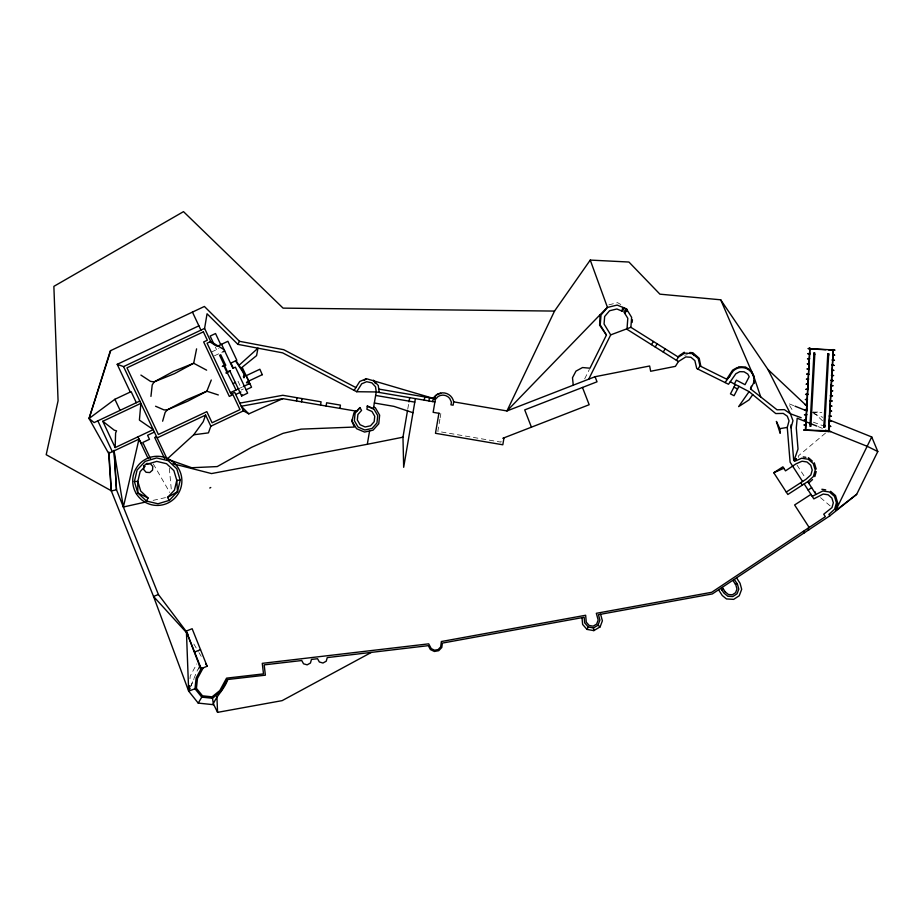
<?xml version="1.0" encoding="UTF-8"?>
<svg xmlns="http://www.w3.org/2000/svg" width="924" height="924" viewBox="0 0 924 924"><rect width="100%" height="100%" fill="white"/><g stroke="black" fill="none" stroke-linecap="round" stroke-linejoin="round"><path stroke-width="0.69" stroke-dasharray="4.62 3.46" d="M189.974 678.701L190.263 675.941L196.824 663.859M407.784 408.962L408.743 403.314M439.916 419.092L437.826 431.358L500.923 442.122L501.489 438.796M440.159 417.729L440.852 413.64M190.806 686.024L197.748 669.461M190.413 687.202L193.913 679.359M584.696 378.828L589.385 369.381M825.479 433.125L798.555 455.751L798.683 457.392M211.296 352.125L218.919 348.533M214.472 355.798L222.187 352.171M240.252 387.988L242.365 386.994M241.199 389.997L243.312 389.004M608.893 304.851L617.555 302.645L621.147 304.724M684.661 355.266L687.294 354.597M153.107 500.369L166.505 497.378M813.132 412.116L819.138 412.046M811.792 412.289L821.852 412.578M813.339 422.176L822.776 425.641M793.67 405.636L788.38 403.511L793.52 412.092M813.513 413.606L822.776 417.313M818.098 426.611L826.079 429.822M820.5 497.632L830.237 505.959M813.328 412.127L822.603 420.847M797.054 465.118L805.324 477.904M193.832 644.028L198.279 651.443M199.018 652.679L201.236 656.375M153.292 463.929L169.762 492.446M238.011 381.231L241.014 387.63M215.373 347.147L216.528 349.618M169.335 468.249L171.263 489.189"/><path stroke-width="1.39" d="M754.192 383.46L754.227 380.78M786.266 492.053L805.959 479.325L810.868 474.89L812.208 470.062L810.775 465.269L806.987 461.977L802.032 461.226L795.98 463.883L785.504 470.859L782.894 466.828L773.769 472.73L787.837 494.49L807.726 481.635L813.432 476.472L815.234 470.027L813.305 463.629L808.246 459.24L801.639 458.235L794.594 461.319L793.658 459.863L791.048 427.743L792.965 420.663L790.413 413.779L767.948 369.484L720.697 299.803L659.921 294.167L628.932 262.035L590.251 260.083L607.426 307.288L600.103 314.703L599.607 325.167L606.433 335.066L589.974 368.202L582.524 367.544L575.964 371.125L572.487 377.743L573.261 385.181M827.777 353.753L827.696 355.29L828.62 355.336L828.701 353.811L827.777 353.753L823.792 427.038L824.716 427.096L824.82 425.363L823.896 425.317L823.792 427.038M805.393 430.11L809.863 348.29L805.751 430.087L828.551 430.78M824.716 427.096L828.701 353.811M828.851 431.404L833.309 349.584L828.47 431.566L803.626 430.007M588.703 379.187L610.706 334.881L630.873 327.315L631.635 317.371L626.414 308.87L617.197 305.07L607.495 307.403L601.027 314.992L600.23 324.925L606.433 335.066M352.183 419.808L352.056 421.125L356.572 428.69L364.599 432.062L373.03 430.168L378.771 423.758L379.649 415.188L375.329 407.738L373.666 407.01M829.394 419.97L871.725 436.96L877.8 451.536L856.664 494.352L829.844 515.823L712.346 593.924L598.429 614.679L599.907 620.085L597.978 625.236L593.462 627.927L588.288 627.003L584.673 622.868L584.153 617.278L442.388 643.092L441.799 647.481L438.738 650.681L434.396 651.466L430.399 649.549L428.309 645.657L327.258 657.599L326.23 661.203L322.961 663.016L319.358 661.988L317.544 658.72L311.469 659.413L310.441 663.016L307.161 664.841L303.557 663.813L301.744 660.533L264.183 664.864L265.373 675.167L227.362 679.544L220.882 691.475L212.508 698.267L213.467 704.7L198.21 703.095L188.669 691.129L189.247 685.608M212.508 698.267L201.778 697.146L194.987 688.761L196.119 678.031L201.213 668.641L207.161 666.262L192.146 628.724L186.198 631.104L201.213 668.641L199.341 665.638M115.165 447.574L115.604 433.033L116.563 430.85L114.276 430.203L102.783 421.286L140.875 403.349L139.409 420.097L153.245 429.625L115.165 447.574L102.783 421.286M808.038 348.591L810.209 348.313M807.761 353.742L809.886 353.88M807.484 358.835L809.609 358.962L809.678 358.293M807.218 363.86L809.332 364.056L809.401 363.375M806.941 368.942L809.054 369.138L809.124 368.468M806.652 374.093L808.777 374.232M806.375 379.187L808.512 379.314M805.832 389.293L807.957 389.489L808.015 388.819M809.886 353.961L809.944 353.199M805.278 399.538L807.403 399.665M804.723 409.644L806.848 409.852L806.906 409.17M808.431 374.139L808.789 374.312M808.281 383.922L806.964 384.257L807.911 384.061M804.169 419.889L806.294 420.027M808.512 379.406L808.569 378.644M808.292 383.737L808.234 384.488L806.098 384.269L807.923 383.945M807.726 394.109L806.409 394.433L807.357 394.236M807.68 394.675L807.738 393.913M807.172 404.285L805.855 404.62L806.802 404.412M807.403 399.757L807.461 398.995M807.183 404.088L807.126 404.851L805 404.631L806.814 404.296M806.617 414.46L805.301 414.795L806.248 414.587M806.571 415.026L806.629 414.264M806.074 424.636L804.746 424.971L805.705 424.763M806.294 420.108L806.352 419.346M806.017 425.202L806.086 424.439M805.728 430.318L805.809 429.521M828.632 349.919L832.894 350.15L832.963 349.561M832.697 354.458L832.628 355.22L834.765 355.174M833.309 349.584L834.187 350.034M832.351 360.302L832.42 359.552M832.074 365.396L832.143 364.633M832.409 359.736L833.633 360.221L832.743 359.91M831.785 370.593L831.866 369.727M831.519 375.675L831.588 374.809M831.254 380.665L831.311 379.903M830.976 385.747L831.034 384.985M831.3 380.099L832.536 380.572L831.635 380.261M830.699 390.84L830.757 390.078M830.48 395.16L830.422 395.922L832.559 395.876M830.145 401.016L831.819 400.947M834.21 365.407L832.074 365.303M829.868 406.098L829.925 405.336M829.648 410.429L829.59 411.099L831.727 411.145M833.656 375.583L831.519 375.479M829.382 415.523L829.313 416.274L831.45 416.227M829.036 421.367L829.105 420.605M833.101 385.758L830.976 385.666M828.759 426.449L828.828 425.698M828.816 425.895L830.041 426.368L829.151 426.056M832.27 401.028L830.145 400.924M831.993 406.121L829.868 406.017M831.173 421.379L829.036 421.275M830.618 431.554L828.47 431.566M150.947 396.396L152.217 384.938L154.192 381.855L173.435 371.425L193.682 363.248L206.63 370.166M632.12 322.476L632.42 319.854M224.139 349.722L210.741 341.464L204.597 328.424L207.057 313.767L237.884 344.363L282.64 352.864L356.722 391.73L376.241 391.949L434.904 401.963M296.5 400.981L297.054 397.724M301.49 401.836L302.044 398.567M320.524 405.082L321.078 401.825L282.802 395.287L239.79 403.13M326.091 406.029L326.646 402.772L340.436 405.116L339.882 408.385M172.938 463.721L211.504 473.573L367.313 444.282L369.588 430.907M415.384 398.637L403.673 467.301L402.968 437.191L407.542 410.372M408.986 401.894L409.702 397.667M424.266 400.15L424.821 396.939M428.932 400.947L429.475 397.736M432.732 401.594L433.287 398.383L435.47 397.008M802.586 481.496L790.089 462.173L787.271 427.396L789.038 420.836L787.317 416.204L783.24 413.409L775.756 413.559L749.098 391.626L734.372 383.968L736.347 380.168L745.021 384.684L749.191 376.669L747.759 374.047L744.063 371.783L739.743 371.667L735.827 373.77L728.505 384.257L696.742 368.514L694.86 360.603L690.933 357.276L685.804 356.907L678.412 361.573L675.409 366.354L650.669 371.263L649.641 365.996L595.056 376.715L506.964 410.949L453.696 401.859L453.13 405.197L450.958 404.827L451.409 402.159L449.711 398.429A8.766 8.766 0 0 0 438.172 396.454L435.331 399.422L433.137 412.323L439.57 413.421M438.9 413.317L435.481 433.298L502.806 444.779L503.996 437.826M196.593 348.856L193.682 363.248L174.474 373.654L154.192 381.855L150.554 381.404L140.91 375.086M145.045 502.171L123.377 507.01L138.97 439.131L108.651 453.418L111.25 490.736L46.2 454.712L58.073 400.797L53.869 286.359L183.495 211.642L283.079 308.131L554.527 311.076L590.251 260.083M134.384 481.531L137.122 469.981L145.264 461.353L156.63 457.946L168.18 460.672L176.807 468.815L180.215 480.191L177.477 491.73L169.335 500.369L157.969 503.776L146.419 501.039L137.792 492.896L134.384 481.531L137.815 481.427L140.714 491.094L148.048 498.013L146.419 501.039M814.818 476.576L816.215 471.552M856.664 494.352L835.643 510.579L837.745 503.049L835.492 495.564L830.572 491.291M621.829 311.03L622.857 307.403M801.2 417.729L790.413 413.779L784.361 409.644L777.015 409.794L750.531 388.889L751.293 386.209M162.624 421.194L165.153 412.381L167.371 409.817L186.763 399.734L206.849 391.222L218.318 394.952M108.651 453.418L89.062 418.503L110.314 350.785L204.389 306.468L239.489 341.303L283.737 349.711L355.913 387.572M139.801 401.074L94.121 422.591L89.062 418.503L110.73 350.577M221.575 344.271L232.906 368.329L235.401 367.151L247.644 393.15L241.638 395.98L242.088 394.617M796.361 458.928L794.039 460.464L798.013 449.052L796.292 427.858L797.193 418.226L816.758 426.079M193.728 434.788L208.443 432.871L210.845 426.207L205.602 415.084L203.211 421.748L193.728 434.788L167.117 459.066L191.73 467.729L217.232 466.574L251.663 447.297L283.056 433.333L301.097 429.129L354.354 427.05L351.848 421.171L353.973 412.785L355.867 411.111M235.505 360.903L242.943 372.141L244.132 374.67L243.405 376.715L243.924 377.824L244.929 374.959L241.256 368.122L242.388 367.752M582.005 617.671L582.628 624.439L586.971 629.394L593.82 630.618L600.115 626.876L602.39 620.801L600.6 614.275M211.273 380.007L206.849 391.222L187.503 401.293L167.371 409.817L163.987 409.898L155.578 406.237M194.987 688.761L188.669 691.129L189.732 688.576M111.192 490.598L153.534 596.454L188.669 691.129L189.836 688.507M198.591 668.907L199.757 666.296L186.429 631.681L158.385 594.513L116.459 489.708L114.079 450.854L123.377 507.01M871.725 436.96L835.643 510.579M554.527 311.076L506.964 410.949L600.103 314.703M227.754 679.498C224.648 688.946 217.14 694.917 213.328 703.776L217.567 712.358L282.143 700.635L371.067 652.563M735.342 384.476L730.457 393.855L734.06 395.726L738.934 386.336M750.531 388.889L753.453 383.264A12.266 12.266 0 0 0 733.275 370.894L725.109 382.571M237.884 344.363L239.489 341.303M203.234 667.833L197.47 678.447L196.431 688.334L202.495 695.818L212.081 696.835L219.797 690.574L226.553 678.147L263.502 673.885L262.277 663.351L428.69 643.843L431.277 648.636L434.557 650.219L438.149 649.56L440.656 646.927L441.383 641.522L585.643 615.257L586.278 622.175L589.154 625.467L593.15 626.172L596.627 624.104L598.163 620.004L596.327 613.305L711.699 592.296L825.34 516.689L823.734 514.194L831.981 507.599L833.321 502.818L831.889 498.048L828.135 494.79L823.215 494.051L813.825 498.868L804.169 483.933M586.971 629.394L588.288 627.003M624.832 313.455L626.957 309.771M198.21 703.095L201.778 697.146M354.146 390.378L359.736 381.473L366.366 378.69L433.287 398.383A11.03 11.03 0 0 1 453.696 401.859M356.722 391.73L361.7 383.795L366.643 381.716L371.887 382.848L375.525 386.775L376.241 391.949L373.388 408.627L367.29 405.925L366.943 409.263L371.979 411.492L374.74 416.25L374.174 421.725L370.501 425.814L365.13 426.969L360.094 424.751L357.334 419.993L357.888 414.518L361.561 410.418L359.886 407.519L356.56 411.226L282.813 398.648L241.256 406.225L248.81 413.86L282.813 398.648M651.455 344.64L653.441 341.476M655.197 346.997L657.195 343.832M663.224 352.032L665.222 348.868M676.426 360.314L678.412 357.149L684.834 353.095L692.423 353.626L698.221 358.547L699.976 365.939L697.978 369.126M726.691 379.187L732.605 370.143L737.41 367.452M749.098 391.626L738.634 406.618L749.075 399.873L752.748 394.629M624.589 308.119L622.199 311.18L616.886 308.986L609.551 310.753L604.654 316.493L604.065 324.012L610.706 334.881M626.414 308.87L623.862 311.873L627.812 318.295L626.98 329.279L678.412 361.573M360.025 407.784L355.105 413.282L354.342 420.628L358.05 427.027L364.818 430.018L372.037 428.459L376.969 422.949L377.72 415.604L374.012 409.216L367.255 406.225M145.08 466.366L140.136 471.61L137.815 481.427L137.792 492.896L148.048 498.013M169.335 500.369L167.533 497.447L174.463 490.101L176.784 480.284L173.885 470.616L166.551 463.698L156.733 461.376L147.066 464.275M794.039 460.464L795.841 458.581M434.199 397.424L436.971 394.536L440.76 393.289M726.853 379.267L729.821 376.241M808.662 483.067L812.531 479.579M239.339 365.003L257.981 348.175L256.572 355.624L240.887 368.295L236.036 360.649M364.275 380.469L366.366 378.69M89.062 418.503L114.888 399.284L131.127 391.637L136.348 402.702M678.817 355.971L684.28 352.217M808.096 490.02L811.665 487.71M810.995 494.375L794.617 504.966L809.205 527.523M812.208 496.373L822.81 490.979L829.429 491.984L834.488 496.373L836.416 502.783L834.615 509.228L828.909 514.379L829.844 515.823M722.002 590.136L723.469 589.189M735.446 584.338L736.925 583.391M167.533 497.447L177.477 491.73L176.784 480.284L180.215 480.191M209.771 488.022L210.764 487.491M130.261 392.042L117.209 364.322L198.903 325.826M117.209 364.322L123.562 366.597L204.597 328.424M210.741 341.464L207.08 343.197L231.046 394.063L234.708 392.342L243.428 410.857L248.775 413.848M222.776 351.882L224.728 350.97M225.525 364.888L222.291 366.412L224.001 366.158L226.83 372.153L225.964 373.042L230.503 370.905M240.887 368.295L242.331 367.625L251.547 387.202L246.061 389.778M246.038 375.756L259.875 369.242L262.277 374.682M227.119 372.499L232.963 383.61L235.481 382.421M248.568 381.138L262.404 374.613M248.741 381.242L246.5 382.305L246.812 382.975L248.348 382.259L249.087 383.818M230.376 392.642L239.201 388.484M243.324 386.544L249.803 383.483M154.4 432.074L147.586 435.285L149.48 439.316L142.793 442.469L150.727 459.286M235.724 394.49L240.887 392.053M156.537 436.613L154.689 437.491L164.668 458.662M157.149 437.907L205.602 415.084M210.845 426.207L243.428 410.857M773.769 472.73L783.829 468.272M814.702 492.411L815.499 492.053M158.385 594.513L153.534 596.454L187.918 634.153M194.571 652.032L200.52 649.653M502.795 438.299L589.177 404.724L582.466 387.456M808.5 348.614L809.851 348.325L808.893 348.648M808.223 353.707L809.574 353.418M808.615 353.73L809.563 353.522M807.946 358.801L809.309 358.5M807.668 363.883L809.031 363.594M808.061 363.906L809.02 363.698M807.403 368.976L808.754 368.676M807.126 374.058L808.477 373.77M807.518 374.081L808.465 373.873M806.848 379.152L808.2 378.852M806.294 389.327L807.645 389.027M807.368 394.121L805.555 394.386L807.68 394.583M805.74 399.503L807.091 399.203M805.185 409.678L806.536 409.39M806.259 414.472L804.446 414.737L806.571 414.934M804.631 419.854L805.994 419.565M805.716 424.647L803.892 424.982L806.017 425.109M804.076 430.03L805.439 429.741M367.313 444.282L402.968 437.191M779.833 428.678L780.168 433.31L776.379 421.425L779.833 428.678L787.271 427.396M738.623 366.782L745.518 367.001L751.27 370.732L754.273 376.761M832.905 350.046L835.03 350.15L833.309 349.618M832.351 360.221L834.488 360.325L832.755 359.794M831.854 369.923L833.933 370.432L831.796 370.397M831.254 380.572L833.379 380.676L831.646 380.145M830.745 390.274L831.981 390.748L831.092 390.436M830.699 390.748L832.824 390.852L831.103 390.321M828.759 426.368L830.895 426.472L829.163 425.941M810.175 348.683L832.917 349.93M811.572 348.983L825.79 349.757M813.871 354.527L814.795 354.573M810.059 424.532L810.983 424.59M689.939 352.529L692.769 352.691L699.214 358.281L700.842 366.366M803.256 456.906L805.832 457.299M821.863 489.27L825.721 489.859M378.771 389.085L433.287 398.383L435.331 399.422M375.641 395.437L414.795 402.125M374.347 403.014L393.924 406.364L412.982 412.728M833.032 354.712L834.303 355.151M833.021 354.816L833.91 355.128M832.478 364.888L833.748 365.327M832.466 364.992L833.356 365.303M831.923 375.063L833.205 375.502M831.369 385.239L832.651 385.678M830.826 395.414L832.097 395.853M830.537 400.612L831.427 400.924M830.272 405.59L831.542 406.029M831.265 411.122L829.995 410.683L830.872 411.099M829.717 415.765L830.988 416.204M829.44 420.859L830.711 421.298M829.429 420.963L830.318 421.275M830.156 431.473L828.886 431.034L829.764 431.45M794.998 406.167L806.906 410.949M828.747 430.884L867.336 446.373L877.8 451.536M699.976 365.939L727.28 379.475M733.956 387.133L737.548 388.992M730.26 381.739L734.372 383.968M209.875 341.88L217.152 346.361L227.905 341.291L236.844 360.268L230.942 363.051L233.333 368.133M630.873 327.315L678.412 357.149M597.978 625.236L600.115 626.876M725.213 591.868L728.47 594.548L732.351 594.779L735.585 592.688L736.959 589.05L735.862 584.973L733.009 580.561M808.408 457.692L812.346 461.111M767.948 369.484L807.137 406.317M807.83 528.436L808.812 529.914M803.499 531.346L804.481 532.813M807.726 481.635L815.776 494.074M800.738 482.698L802.321 485.135M736.74 578.147L740.055 583.275L741.683 589.304L739.246 595.749L733.644 599.376L726.46 598.937L722.256 595.495L718.618 589.87M734.476 579.614L737.479 584.257L738.807 589.142L737.017 593.843L732.824 596.558L727.8 596.257L723.885 593.046L720.882 588.403M722.349 587.456L725.352 592.099M692.561 353.257L693.982 355.601M375.41 383.529L373.388 380.203L378.274 385.481L379.233 392.469M205.682 663.79L207.161 666.262M138.97 439.131L141.834 444.098M246.165 375.698L248.695 381.069M220.744 344.617L215.523 333.529L210.152 336.07L214.206 344.687M241.638 395.98L229.764 370.767L227.512 371.829L224.694 365.835L225.745 365.338L220.744 354.747L219.612 355.278L224.393 365.419M232.963 383.61L235.978 389.997M192.435 312.093L200.935 330.145M123.562 366.597L167.59 460.06M137.907 436.856L148.152 458.616M114.888 399.284L120.097 410.348M97.829 420.847L112.347 451.674M720.697 299.803L753.938 376.853L760.706 396.916M595.056 376.715L597.031 381.797L524.716 409.898L531.427 427.165M814.31 462.808L816.192 469.057M626.564 308.732L627.177 311.388M593.462 627.927L593.82 630.618M114.079 450.3L116.482 489.778L111.319 490.933L108.951 452.055M790.921 424.948L791.048 427.743M216.909 696.5L217.567 712.358M186.429 631.681L188.669 691.129M813.952 352.991L809.967 426.276L810.891 426.322L814.876 353.037L813.952 352.991M143.959 465.858L143.705 469.519L146.096 472.291L149.757 472.557L152.529 470.154L152.795 466.493L150.393 463.721L146.743 463.455L143.959 465.858M203.372 331.843L126.981 367.833L158.385 434.488L206.837 411.654L212.07 422.776L240.009 409.621L232.975 394.687L229.314 396.419L203.661 341.961L207.322 340.24L203.372 331.843M136.382 493.774A24.59 24.59 0 0 0 178.944 492.527A24.59 24.59 0 0 0 156.583 456.283A24.59 24.59 0 0 0 136.382 493.774"/></g></svg>
